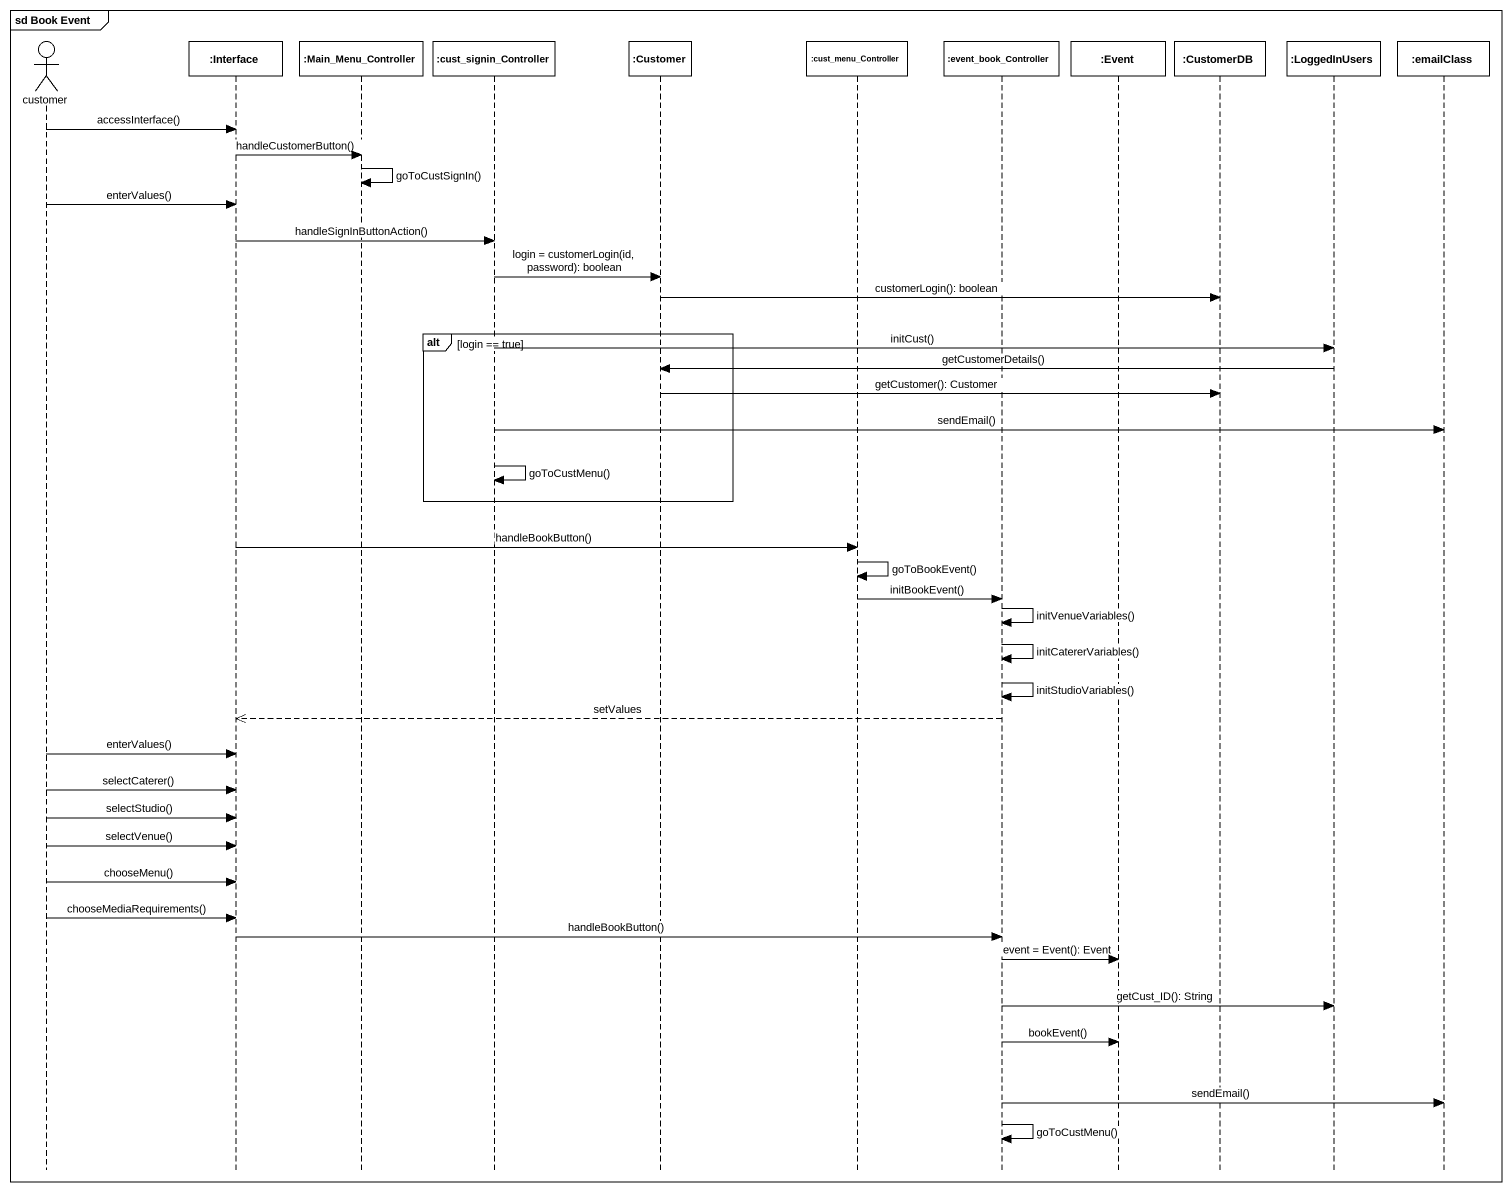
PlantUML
@startuml
mainframe sd Book Event
hide footbox
actor customer
participant ":Interface" as Interface_
participant ":Main_Menu_Controller" as Main_Menu_Controller
participant ":cust_signin_Controller" as cust_signin_Controller
participant ":Customer" as Customer
participant ":cust_menu_Controller" as cust_menu_Controller
participant ":event_book_Controller" as event_book_Controller
participant ":Event" as Event
participant ":CustomerDB" as CustomerDB
participant ":LoggedInUsers" as LoggedInUsers
participant ":emailClass" as emailClass

customer -> Interface_ : accessInterface()
Interface_ -> Main_Menu_Controller : handleCustomerButton()
Main_Menu_Controller -> Main_Menu_Controller : goToCustSignIn()
customer -> Interface_ : enterValues()
Interface_ -> cust_signin_Controller : handleSignInButtonAction()
cust_signin_Controller -> Customer : login = customerLogin(id, password): boolean
Customer -> CustomerDB : customerLogin(): boolean
alt login == true
  cust_signin_Controller -> LoggedInUsers : initCust()
  LoggedInUsers -> Customer : getCustomerDetails()
  Customer -> CustomerDB : getCustomer(): Customer
  cust_signin_Controller -> emailClass : sendEmail()
  cust_signin_Controller -> cust_signin_Controller : goToCustMenu()
end
Interface_ -> cust_menu_Controller : handleBookButton()
cust_menu_Controller -> cust_menu_Controller : goToBookEvent()
cust_menu_Controller -> event_book_Controller : initBookEvent()
event_book_Controller -> event_book_Controller : initVenueVariables()
event_book_Controller -> event_book_Controller : initCatererVariables()
event_book_Controller -> event_book_Controller : initStudioVariables()
event_book_Controller -->> Interface_ : setValues
customer -> Interface_ : enterValues()
customer -> Interface_ : selectCaterer()
customer -> Interface_ : selectStudio()
customer -> Interface_ : selectVenue()
customer -> Interface_ : chooseMenu()
customer -> Interface_ : chooseMediaRequirements()
Interface_ -> event_book_Controller : handleBookButton()
event_book_Controller -> Event : event = Event(): Event
event_book_Controller -> LoggedInUsers : getCust_ID(): String
event_book_Controller -> Event : bookEvent()
event_book_Controller -> emailClass : sendEmail()
event_book_Controller -> event_book_Controller : goToCustMenu()
@enduml
